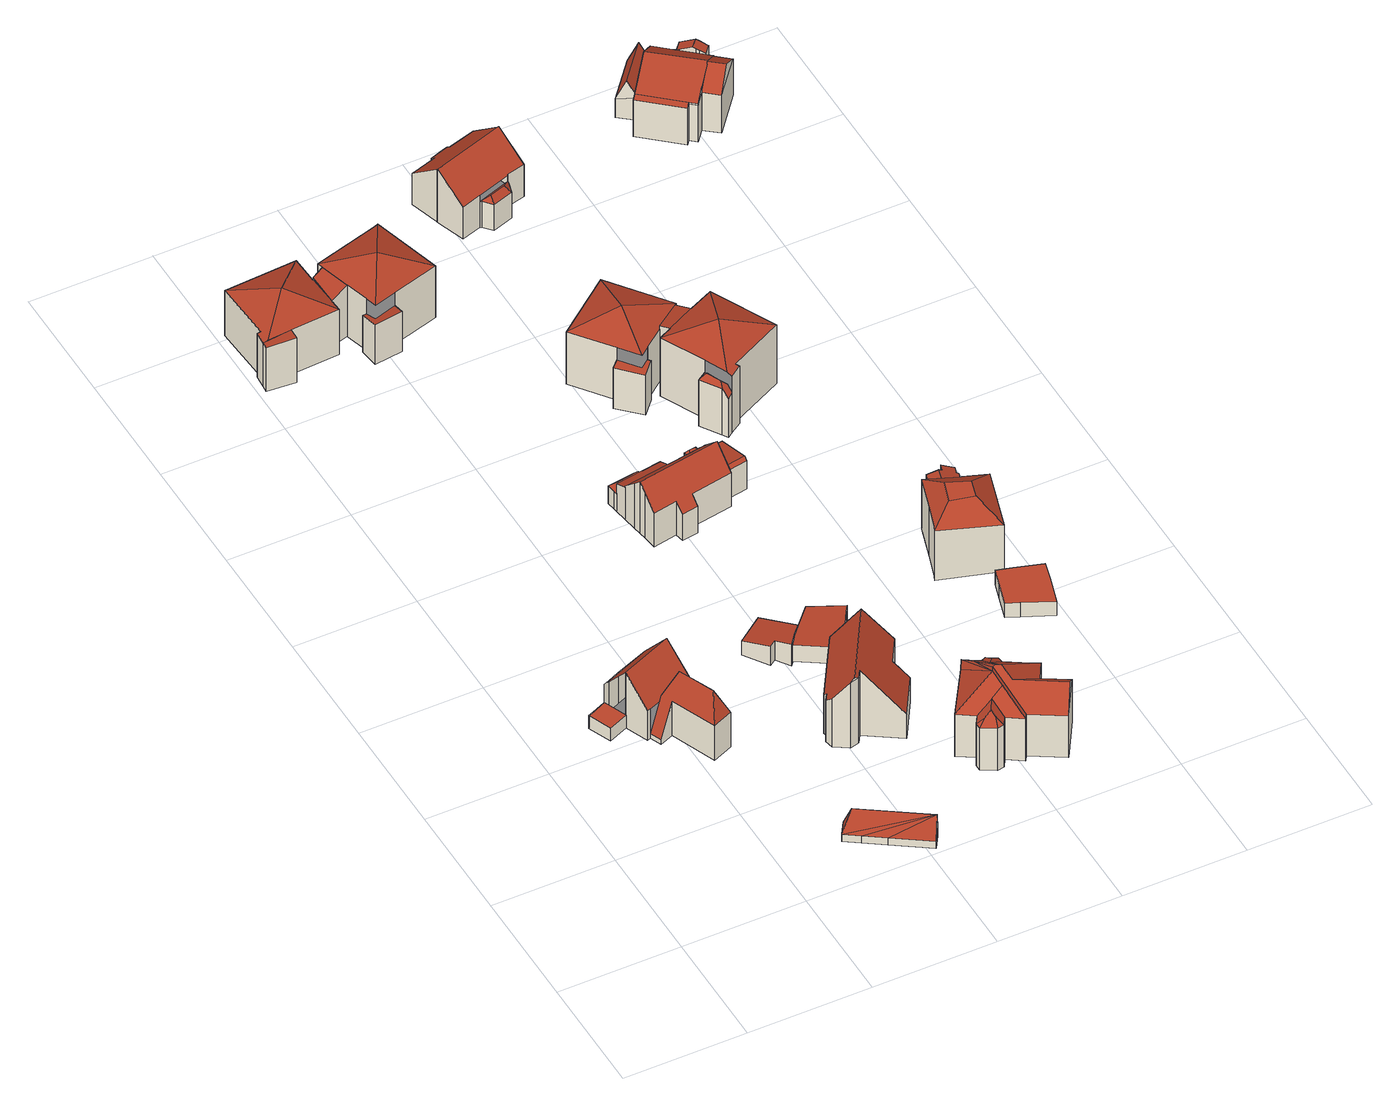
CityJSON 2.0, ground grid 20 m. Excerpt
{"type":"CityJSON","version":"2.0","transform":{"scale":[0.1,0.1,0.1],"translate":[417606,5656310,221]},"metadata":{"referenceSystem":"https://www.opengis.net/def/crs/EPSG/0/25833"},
"CityObjects":{
"building1":{"type":"Building","attributes":{"Gemeindeschluessel":14612000,"Geometrietyp2DReferenz":"3000","function":"31001_9998","roofType":"9999"},"children":["building1-1","building1-2","building1-3"]},
"building1-1":{"type":"BuildingPart","attributes":{"Dachtyp_tdc":"tdcGableRoof","Dachneigung":50.75,"QualitaetDacherkennung":68,"Geometrietyp2DReferenz":"3000","measuredHeight":10.83,"roofType":"3100"},"parents":["building1"],"geometry":[{"type":"MultiSurface","lod":"2","boundaries":[[[0,1,2]],[[3,4,5,6,7]],[[4,8,9,5]],[[10,11,12,13,14]],[[11,15,16,12]],[[15,17,18,16]],[[17,19,20,18]],[[19,21,22,20]],[[21,23,24,22]],[[23,0,2,24]],[[19,17,15,11,10,25]],[[25,8,4,3,26,27,1,0,23,21,19]],[[2,28,6,5,9,29,13,12,16,18,20,22,24]],[[8,25,30,29,9]]],"semantics":{"surfaces":[{"type":"WallSurface"},{"type":"RoofSurface"},{"type":"GroundSurface"}],"values":[0,0,0,0,0,0,0,0,0,0,1,1,2,0]}}]},
"building1-2":{"type":"BuildingPart","attributes":{"Dachtyp_tdc":"tdcFreeFormRoof","Dachneigung":67.71,"QualitaetDacherkennung":4,"Geometrietyp2DReferenz":"3000","measuredHeight":11.17,"roofType":"5000"},"parents":["building1"],"geometry":[{"type":"MultiSurface","lod":"2","boundaries":[[[31,32,33,34]],[[32,35,36,33]],[[35,37,38,36]],[[37,39,40,38]],[[39,41,42,40]],[[43,2,1]],[[43,31,34,2]],[[44,26,41,39,37,35,45,46]],[[35,32,45]],[[32,31,43,46,45]],[[43,44,46]],[[34,33,36,38,40,42,28,2]]],"semantics":{"surfaces":[{"type":"WallSurface"},{"type":"RoofSurface"},{"type":"GroundSurface"}],"values":[0,0,0,0,0,0,0,1,1,1,1,2]}}]},
"building1-3":{"type":"BuildingPart","attributes":{"Dachtyp_tdc":"tdcPolyFlatRoof","Dachneigung":0,"QualitaetDacherkennung":60,"Geometrietyp2DReferenz":"3000","measuredHeight":2.45,"roofType":"1000"},"parents":["building1"],"geometry":[{"type":"MultiSurface","lod":"2","boundaries":[[[47,48,49,50]],[[48,14,13,49]],[[51,52,53,9]],[[52,47,50,53]],[[52,51,30,14,48,47]],[[50,49,13,29,9,53]]],"semantics":{"surfaces":[{"type":"WallSurface"},{"type":"RoofSurface"},{"type":"GroundSurface"}],"values":[0,0,0,0,1,2]}}]},
"building2":{"type":"Building","attributes":{"Dachtyp_tdc":"tdcFreeFormRoof","Gemeindeschluessel":14612000,"Dachneigung":71.94,"QualitaetDacherkennung":18,"Geometrietyp2DReferenz":"3000","measuredHeight":5.4,"function":"31001_9998","roofType":"5000"},"geometry":[{"type":"Solid","lod":"2","boundaries":[[[[54,55,56,57]],[[55,58,59,56]],[[58,60,61,59]],[[60,62,63,61]],[[62,64,65,63]],[[64,66,67,65]],[[66,68,69,67]],[[68,54,57,69]],[[54,70,71]],[[68,70,54]],[[66,70,68]],[[70,66,64]],[[70,64,62]],[[62,71,70]],[[60,71,62]],[[58,71,60]],[[71,58,55]],[[71,55,54]],[[57,56,59,61,63,65,67,69]]]],"semantics":{"surfaces":[{"type":"WallSurface"},{"type":"RoofSurface"},{"type":"GroundSurface"}],"values":[[0,0,0,0,0,0,0,0,1,1,1,1,1,1,1,1,1,0,2]]}}]},
"building3":{"type":"Building","attributes":{"Dachtyp_tdc":"tdcPolyFlatRoof","Gemeindeschluessel":14612000,"Dachneigung":11.12,"QualitaetDacherkennung":51,"Geometrietyp2DReferenz":"3000","measuredHeight":4.18,"function":"31001_9998","roofType":"2100"},"geometry":[{"type":"Solid","lod":"2","boundaries":[[[[72,73,74,75]],[[73,76,77,74]],[[76,78,79,77]],[[78,80,81,79]],[[80,82,83,81]],[[82,84,85,83]],[[84,86,87,85]],[[86,72,75,87]],[[86,84,82,80,78,76,73,72]],[[75,74,77,79,81,83,85,87]]]],"semantics":{"surfaces":[{"type":"WallSurface"},{"type":"RoofSurface"},{"type":"GroundSurface"}],"values":[[0,0,0,0,0,0,0,0,1,2]]}}]},
"building4":{"type":"Building","attributes":{"Dachtyp_tdc":"tdcFreeFormRoof","Gemeindeschluessel":14612000,"Dachneigung":49.88,"QualitaetDacherkennung":55,"Geometrietyp2DReferenz":"3000","measuredHeight":13.32,"function":"31001_9998","roofType":"5000"},"geometry":[{"type":"Solid","lod":"2","boundaries":[[[[88,89,90,91]],[[89,92,93,90]],[[92,94,95,93]],[[94,96,97,95]],[[96,98,99,97]],[[98,100,101,99]],[[100,102,103,101]],[[102,104,105,103]],[[104,106,107,105]],[[106,108,109,107]],[[108,110,111,109]],[[110,112,113,111]],[[112,88,91,113]],[[114,115,108,106,104,102,100,98,96]],[[89,88,112,110,115,114,94,92]],[[96,94,114]],[[110,108,115]],[[91,90,93,95,97,99,101,103,105,107,109,111,113]]]],"semantics":{"surfaces":[{"type":"WallSurface"},{"type":"RoofSurface"},{"type":"GroundSurface"}],"values":[[0,0,0,0,0,0,0,0,0,0,0,0,0,1,1,0,0,2]]}}]},
"building5":{"type":"Building","attributes":{"Gemeindeschluessel":14612000,"Geometrietyp2DReferenz":"3000","function":"31001_9998","roofType":"9999"},"children":["building5-1","building5-2","building5-3","building5-4","building5-5"]},
"building5-1":{"type":"BuildingPart","attributes":{"Dachtyp_tdc":"tdcPolyFlatRoof","Dachneigung":20.02,"QualitaetDacherkennung":67,"Geometrietyp2DReferenz":"3000","measuredHeight":9.97,"roofType":"2100"},"parents":["building5"],"geometry":[{"type":"MultiSurface","lod":"2","boundaries":[[[116,117,118,119,120]],[[121,122,123,124,125]],[[122,121,117,116]],[[120,119,124,123]]],"semantics":{"surfaces":[{"type":"WallSurface"},{"type":"RoofSurface"},{"type":"GroundSurface"}],"values":[0,0,1,2]}}]},
"building5-2":{"type":"BuildingPart","attributes":{"Dachtyp_tdc":"tdcPolyFlatRoof","Dachneigung":2.79,"QualitaetDacherkennung":25,"Geometrietyp2DReferenz":"3000","measuredHeight":8.76,"roofType":"2100"},"parents":["building5"],"geometry":[{"type":"MultiSurface","lod":"2","boundaries":[[[126,127,128,129]],[[127,130,131,128]],[[130,132,133,134,131]],[[132,130,127,126,135,136]],[[129,128,131,134,137]]],"semantics":{"surfaces":[{"type":"WallSurface"},{"type":"RoofSurface"},{"type":"GroundSurface"}],"values":[0,0,0,1,2]}}]},
"building5-3":{"type":"BuildingPart","attributes":{"Dachtyp_tdc":"tdcPolyFlatRoof","Dachneigung":9.47,"QualitaetDacherkennung":40,"Geometrietyp2DReferenz":"3000","measuredHeight":7.74,"roofType":"2100"},"parents":["building5"],"geometry":[{"type":"MultiSurface","lod":"2","boundaries":[[[138,139,140,141]],[[139,142,143,140]],[[139,138,144,145,146,142]],[[143,147,148,149,141,140]],[[142,146,147,143]],[[146,145,148,147]]],"semantics":{"surfaces":[{"type":"WallSurface"},{"type":"RoofSurface"},{"type":"GroundSurface"}],"values":[0,0,1,2,0,0]}}]},
"building5-4":{"type":"BuildingPart","attributes":{"Dachtyp_tdc":"tdcTentRoof","Dachneigung":21.95,"QualitaetDacherkennung":92,"Geometrietyp2DReferenz":"3000","measuredHeight":11.18,"roofType":"3500"},"parents":["building5"],"geometry":[{"type":"MultiSurface","lod":"2","boundaries":[[[118,150,151,119]],[[150,126,129,151]],[[133,152,153,134]],[[152,154,155,153]],[[154,156,157,155]],[[156,158,159,157]],[[158,160,161,159]],[[160,125,124,161]],[[162,126,150,163]],[[156,154,152,133,136,162,163]],[[158,156,163]],[[150,118,125,160,158,163]],[[119,151,129,137,134,153,155,157,159,161,124]]],"semantics":{"surfaces":[{"type":"WallSurface"},{"type":"RoofSurface"},{"type":"GroundSurface"}],"values":[0,0,0,0,0,0,0,0,1,1,1,1,2]}}]},
"building5-5":{"type":"BuildingPart","attributes":{"Dachtyp_tdc":"tdcTentRoof","Dachneigung":22.03,"QualitaetDacherkennung":88,"Geometrietyp2DReferenz":"3000","measuredHeight":12.42,"roofType":"3500"},"parents":["building5"],"geometry":[{"type":"MultiSurface","lod":"2","boundaries":[[[164,165,166,167]],[[165,168,138,141,166]],[[169,170,116,120,148,145]],[[171,123,122]],[[171,172,173,123]],[[172,174,175,173]],[[174,176,177,175]],[[176,164,167,177]],[[165,164,178]],[[179,168,165,178]],[[172,171,170,169,179,178]],[[164,176,174,172,178]],[[167,166,141,149,148,120,123,173,175,177]]],"semantics":{"surfaces":[{"type":"WallSurface"},{"type":"RoofSurface"},{"type":"GroundSurface"}],"values":[0,0,0,0,0,0,0,0,1,1,1,1,2]}}]},
"building6":{"type":"Building","attributes":{"Dachtyp_tdc":"tdcPolyFlatRoof","Gemeindeschluessel":14612000,"Dachneigung":3.05,"QualitaetDacherkennung":68,"Geometrietyp2DReferenz":"3000","measuredHeight":3.61,"function":"31001_9998","roofType":"2100"},"geometry":[{"type":"Solid","lod":"2","boundaries":[[[[180,181,182,183]],[[181,184,185,182]],[[184,186,187,185]],[[186,188,189,187]],[[188,190,191,189]],[[190,192,193,191]],[[192,194,195,193]],[[194,180,183,195]],[[194,192,190,188,186,184,181,180]],[[183,182,185,187,189,191,193,195]]]],"semantics":{"surfaces":[{"type":"WallSurface"},{"type":"RoofSurface"},{"type":"GroundSurface"}],"values":[[0,0,0,0,0,0,0,0,1,2]]}}]},
"building7":{"type":"Building","attributes":{"Gemeindeschluessel":14612000,"Geometrietyp2DReferenz":"3000","function":"31001_9998","roofType":"9999"},"children":["building7-1","building7-2","building7-3"]},
"building7-1":{"type":"BuildingPart","attributes":{"Dachtyp_tdc":"tdcFreeFormRoof","Dachneigung":47.19,"QualitaetDacherkennung":21,"Geometrietyp2DReferenz":"3000","measuredHeight":4.55,"roofType":"5000"},"parents":["building7"],"geometry":[{"type":"MultiSurface","lod":"2","boundaries":[[[196,197,198,199]],[[197,200,201,198]],[[200,202,203,201]],[[202,204,205,203]],[[204,206,207,205]],[[206,208,209,207]],[[204,202,200,210]],[[200,197,196,210]],[[196,208,206,204,210]],[[199,198,201,203,205,207,209]]],"semantics":{"surfaces":[{"type":"WallSurface"},{"type":"RoofSurface"},{"type":"GroundSurface"}],"values":[0,0,0,0,0,0,1,1,1,2]}}]},
"building7-2":{"type":"BuildingPart","attributes":{"Dachtyp_tdc":"tdcPolyFlatRoof","Dachneigung":24.94,"QualitaetDacherkennung":54,"Geometrietyp2DReferenz":"3000","measuredHeight":6.39,"roofType":"2100"},"parents":["building7"],"geometry":[{"type":"MultiSurface","lod":"2","boundaries":[[[211,212,199,213]],[[214,215,216,209,208]],[[215,217,218,216]],[[215,214,212,211,217]],[[218,213,199,209,216]]],"semantics":{"surfaces":[{"type":"WallSurface"},{"type":"RoofSurface"},{"type":"GroundSurface"}],"values":[0,0,0,1,2]}}]},
"building7-3":{"type":"BuildingPart","attributes":{"Dachtyp_tdc":"tdcGableRoof","Dachneigung":46.07,"QualitaetDacherkennung":81,"Geometrietyp2DReferenz":"3000","measuredHeight":10.18,"roofType":"3100"},"parents":["building7"],"geometry":[{"type":"MultiSurface","lod":"2","boundaries":[[[219,220,221,218,217]],[[220,222,223,221]],[[222,224,225,223]],[[224,226,227,225]],[[226,228,229,227]],[[228,230,231,229]],[[230,232,233,231]],[[232,234,235,233]],[[234,236,237,235]],[[236,238,239,237]],[[238,240,241,239]],[[240,242,243,241]],[[242,244,245,243]],[[244,246,247,245]],[[246,248,249,247]],[[248,250,213,249]],[[250,211,213]],[[246,244,242,240,238,236,234,232,230,228]],[[228,226,224,222,220,219,250,248,246]],[[218,221,223,225,227,229,231,233,235,237,239,241,243,245,247,249,213]]],"semantics":{"surfaces":[{"type":"WallSurface"},{"type":"RoofSurface"},{"type":"GroundSurface"}],"values":[0,0,0,0,0,0,0,0,0,0,0,0,0,0,0,0,0,1,1,2]}}]},
"building8":{"type":"Building","attributes":{"Dachtyp_tdc":"tdcFreeFormRoof","Gemeindeschluessel":14612000,"Dachneigung":40.4,"QualitaetDacherkennung":33,"Geometrietyp2DReferenz":"3000","measuredHeight":12.61,"function":"31001_9998","roofType":"5000"},"geometry":[{"type":"Solid","lod":"2","boundaries":[[[[251,252,253,254]],[[252,255,256,253]],[[255,257,258,256]],[[257,259,260,258]],[[259,261,262,260]],[[261,263,264,262]],[[263,265,266,264]],[[265,267,268,266]],[[267,269,270,268]],[[269,271,272,270]],[[271,273,274,272]],[[273,275,276,274]],[[275,277,278,276]],[[277,279,280,278]],[[279,281,282,280]],[[281,283,284,282]],[[283,285,286,284]],[[287,288,289,290,285]],[[291,287,285,283]],[[292,293,291,283,281]],[[294,295,296,297,298,299,292,281,279]],[[294,279,277]],[[295,294,277,275]],[[300,296,295,275,273]],[[300,273,271]],[[301,297,296,300,271,269]],[[302,301,269,267]],[[302,267,265]],[[298,297,301,302,265,263]],[[303,299,298,263,261]],[[303,261,259]],[[303,292,299]],[[303,293,292]],[[259,293,303]],[[257,293,259]],[[293,257,255]],[[291,293,255,252]],[[304,288,287,291,252,251]],[[304,251,305]],[[254,253,256,258,260,262,264,266,268,270,272,274,276,278,280,282,284,286,306,307,308]],[[285,290,306,286]],[[290,309,307,306]],[[309,305,308,307]],[[305,251,254,308]],[[289,288,304,305,309]],[[289,309,290]]]],"semantics":{"surfaces":[{"type":"WallSurface"},{"type":"RoofSurface"},{"type":"GroundSurface"}],"values":[[0,0,0,0,0,0,0,0,0,0,0,0,0,0,0,0,0,1,1,1,1,0,1,1,1,1,1,1,1,1,1,1,1,1,1,1,1,1,1,2,0,0,0,0,1,1]]}}]},
"building9":{"type":"Building","attributes":{"Dachtyp_tdc":"tdcFreeFormRoof","Gemeindeschluessel":14612000,"Dachneigung":50.6,"QualitaetDacherkennung":23,"Geometrietyp2DReferenz":"3000","measuredHeight":5.36,"function":"31001_9998","roofType":"5000"},"geometry":[{"type":"Solid","lod":"2","boundaries":[[[[310,311,312,313]],[[311,314,315,312]],[[314,316,317,315]],[[316,310,313,317]],[[318,316,314]],[[319,318,314,311]],[[319,311,310]],[[318,319,310,316]],[[313,312,315,317]]]],"semantics":{"surfaces":[{"type":"WallSurface"},{"type":"RoofSurface"},{"type":"GroundSurface"}],"values":[[0,0,0,0,1,1,1,1,2]]}}]},
"building10":{"type":"Building","attributes":{"Dachtyp_tdc":"tdcGableRoof","Gemeindeschluessel":14612000,"Dachneigung":10.25,"QualitaetDacherkennung":20,"Geometrietyp2DReferenz":"3000","measuredHeight":6.04,"function":"31001_9998","roofType":"3100"},"geometry":[{"type":"Solid","lod":"2","boundaries":[[[[320,321,322,323]],[[321,324,325,322]],[[324,326,327,325]],[[326,320,323,327]],[[324,321,328]],[[320,326,329]],[[321,320,329,328]],[[326,324,328,329]],[[323,322,325,327]]]],"semantics":{"surfaces":[{"type":"WallSurface"},{"type":"RoofSurface"},{"type":"GroundSurface"}],"values":[[0,0,0,0,0,0,1,1,2]]}}]},
"building11":{"type":"Building","attributes":{"Gemeindeschluessel":14612000,"Geometrietyp2DReferenz":"3000","function":"31001_9998","roofType":"9999"},"children":["building11-1","building11-2","building11-3","building11-4","building11-5"]},
"building11-1":{"type":"BuildingPart","attributes":{"Dachtyp_tdc":"tdcPolyFlatRoof","Dachneigung":2.69,"QualitaetDacherkennung":23,"Geometrietyp2DReferenz":"3000","measuredHeight":7.89,"roofType":"2100"},"parents":["building11"],"geometry":[{"type":"MultiSurface","lod":"2","boundaries":[[[330,331,332,333]],[[334,335,336,337]],[[335,338,339,336]],[[338,330,333,339]],[[338,335,334,340,331,330]],[[333,332,341,337,336,339]]],"semantics":{"surfaces":[{"type":"WallSurface"},{"type":"RoofSurface"},{"type":"GroundSurface"}],"values":[0,0,0,0,1,2]}}]},
"building11-2":{"type":"BuildingPart","attributes":{"Dachtyp_tdc":"tdcTentRoof","Dachneigung":22.1,"QualitaetDacherkennung":82,"Geometrietyp2DReferenz":"3000","measuredHeight":12.62,"roofType":"3500"},"parents":["building11"],"geometry":[{"type":"MultiSurface","lod":"2","boundaries":[[[342,343,344,345]],[[346,347,348,349]],[[347,350,334,337,348]],[[351,352,353,332,331]],[[352,354,355,353]],[[354,342,345,355]],[[342,354,356]],[[357,350,347,346,343,342,356]],[[352,351,357,356]],[[354,352,356]],[[345,344,349,348,337,341,332,353,355]]],"semantics":{"surfaces":[{"type":"WallSurface"},{"type":"RoofSurface"},{"type":"GroundSurface"}],"values":[0,0,0,0,0,0,1,1,1,1,2]}}]},
"building11-3":{"type":"BuildingPart","attributes":{"Dachtyp_tdc":"tdcTentRoof","Dachneigung":22.14,"QualitaetDacherkennung":78,"Geometrietyp2DReferenz":"3000","measuredHeight":13.84,"roofType":"3500"},"parents":["building11"],"geometry":[{"type":"MultiSurface","lod":"2","boundaries":[[[358,359,360,361]],[[359,362,363,360]],[[362,364,365,363]],[[364,366,367,365]],[[366,368,369,370,367]],[[371,372,373,374,375]],[[372,376,377,373]],[[362,359,378]],[[379,368,366,364,362,378]],[[372,371,379,378]],[[359,358,376,372,378]],[[361,360,363,365,367,370,380,374,373,377]]],"semantics":{"surfaces":[{"type":"WallSurface"},{"type":"RoofSurface"},{"type":"GroundSurface"}],"values":[0,0,0,0,0,0,0,1,1,1,1,2]}}]},
"building11-4":{"type":"BuildingPart","attributes":{"Dachtyp_tdc":"tdcFreeFormRoof","Dachneigung":53.24,"QualitaetDacherkennung":20,"Geometrietyp2DReferenz":"3000","measuredHeight":10.09,"roofType":"5000"},"parents":["building11"],"geometry":[{"type":"MultiSurface","lod":"2","boundaries":[[[381,382,383,384]],[[382,385,386,383]],[[385,375,374,386]],[[369,381,384,370]],[[375,385,387]],[[385,382,388,387]],[[382,381,369,389,388]],[[389,375,387,388]],[[384,383,386,374,380,370]]],"semantics":{"surfaces":[{"type":"WallSurface"},{"type":"RoofSurface"},{"type":"GroundSurface"}],"values":[0,0,0,0,1,1,1,1,2]}}]},
"building11-5":{"type":"BuildingPart","attributes":{"Dachtyp_tdc":"tdcPolyFlatRoof","Dachneigung":17.68,"QualitaetDacherkennung":60,"Geometrietyp2DReferenz":"3000","measuredHeight":11.39,"roofType":"2100"},"parents":["building11"],"geometry":[{"type":"MultiSurface","lod":"2","boundaries":[[[376,390,349,377]],[[390,346,349]],[[391,358,361,344,343]],[[358,391,390,376]],[[377,349,344,361]]],"semantics":{"surfaces":[{"type":"WallSurface"},{"type":"RoofSurface"},{"type":"GroundSurface"}],"values":[0,0,0,1,2]}}]},
"building12":{"type":"Building","attributes":{"Dachtyp_tdc":"tdcPolyFlatRoof","Gemeindeschluessel":14612000,"Dachneigung":0,"QualitaetDacherkennung":77,"Geometrietyp2DReferenz":"3000","measuredHeight":2.89,"function":"31001_9998","roofType":"1000"},"geometry":[{"type":"Solid","lod":"2","boundaries":[[[[392,393,394,395]],[[393,396,397,394]],[[396,398,399,397]],[[398,400,401,399]],[[400,402,403,401]],[[402,404,405,403]],[[404,406,407,405]],[[406,392,395,407]],[[406,404,402,400,398,396,393,392]],[[395,394,397,399,401,403,405,407]]]],"semantics":{"surfaces":[{"type":"WallSurface"},{"type":"RoofSurface"},{"type":"GroundSurface"}],"values":[[0,0,0,0,0,0,0,0,1,2]]}}]},
"building13":{"type":"Building","attributes":{"Gemeindeschluessel":14612000,"Geometrietyp2DReferenz":"3000","function":"31001_9998","roofType":"9999"},"children":["building13-1","building13-2"]},
"building13-1":{"type":"BuildingPart","attributes":{"Dachtyp_tdc":"tdcCutTentRoof","Dachneigung":34.73,"QualitaetDacherkennung":43,"Geometrietyp2DReferenz":"3000","measuredHeight":11.88,"roofType":"9999"},"parents":["building13"],"geometry":[{"type":"MultiSurface","lod":"2","boundaries":[[[408,409,410,411]],[[409,412,413,410]],[[412,414,415,413]],[[414,416,417,415]],[[416,418,419,417]],[[418,420,421,419]],[[420,422,423,421]],[[422,424,425,423]],[[424,426,425]],[[414,412,427,428]],[[416,414,428,429]],[[422,420,418,416,429,430]],[[412,409,408,424,422,430,427]],[[430,429,428,427]],[[410,413,415,417,419,421,423,425,431]]],"semantics":{"surfaces":[{"type":"WallSurface"},{"type":"RoofSurface"},{"type":"GroundSurface"}],"values":[0,0,0,0,0,0,0,0,0,1,1,1,1,1,2]}}]},
"building13-2":{"type":"BuildingPart","attributes":{"Dachtyp_tdc":"tdcGableRoof","Dachneigung":23.05,"QualitaetDacherkennung":43,"Geometrietyp2DReferenz":"3000","measuredHeight":9.37,"roofType":"3100"},"parents":["building13"],"geometry":[{"type":"MultiSurface","lod":"2","boundaries":[[[432,433,434,435]],[[433,436,437,434]],[[436,438,439,437]],[[438,440,441,439]],[[440,442,443,441]],[[442,444,445,443]],[[444,411,410,445]],[[426,432,435,425]],[[446,411,444,442,440,438,436,433]],[[433,432,426,446]],[[435,434,437,439,441,443,445,410,431,425]]],"semantics":{"surfaces":[{"type":"WallSurface"},{"type":"RoofSurface"},{"type":"GroundSurface"}],"values":[0,0,0,0,0,0,0,0,1,1,2]}}]},
"building14":{"type":"Building","attributes":{"Gemeindeschluessel":14612000,"Geometrietyp2DReferenz":"3000","function":"31001_9998","roofType":"9999"},"children":["building14-1","building14-2"]},
"building14-1":{"type":"BuildingPart","attributes":{"Dachtyp_tdc":"tdcGableRoof","Dachneigung":39.69,"QualitaetDacherkennung":66,"Geometrietyp2DReferenz":"3000","measuredHeight":10.34,"roofType":"3100"},"parents":["building14"],"geometry":[{"type":"MultiSurface","lod":"2","boundaries":[[[447,448,449]],[[447,450,451,448]],[[450,452,453,451]],[[452,454,455,453]],[[454,456,457,455]],[[456,458,459,457]],[[458,460,461,459]],[[460,462,463,461]],[[462,464,465,463]],[[464,466,467,465]],[[466,468,469,467]],[[468,470,471,469]],[[470,472,473,471]],[[472,474,475,473]],[[474,476,477,475]],[[476,478,479,477]],[[478,480,481,479]],[[474,472,470,468,466,464,462,460,458,456,454,452]],[[452,450,447,480,478,476,474]],[[481,448,451,453,455,457,459,461,463,465,467,469,471,473,475,477,479]]],"semantics":{"surfaces":[{"type":"WallSurface"},{"type":"RoofSurface"},{"type":"GroundSurface"}],"values":[0,0,0,0,0,0,0,0,0,0,0,0,0,0,0,0,0,1,1,2]}}]},
"building14-2":{"type":"BuildingPart","attributes":{"Dachtyp_tdc":"tdcFreeFormRoof","Dachneigung":46.11,"QualitaetDacherkennung":15,"Geometrietyp2DReferenz":"3000","measuredHeight":6.04,"roofType":"5000"},"parents":["building14"],"geometry":[{"type":"MultiSurface","lod":"2","boundaries":[[[482,483,484,485]],[[483,486,487,484]],[[486,488,489,487]],[[488,449,448,489]],[[490,482,485,481]],[[449,488,486,491]],[[486,483,492,491]],[[483,482,490,492]],[[490,449,491,492]],[[485,484,487,489,448,481]]],"semantics":{"surfaces":[{"type":"WallSurface"},{"type":"RoofSurface"},{"type":"GroundSurface"}],"values":[0,0,0,0,0,1,1,1,1,2]}}]},
"building15":{"type":"Building","attributes":{"Gemeindeschluessel":14612000,"Geometrietyp2DReferenz":"3000","function":"31001_9998","roofType":"9999"},"children":["building15-1","building15-2","building15-3","building15-4","building15-5"]},
"building15-1":{"type":"BuildingPart","attributes":{"Dachtyp_tdc":"tdcGableRoof","Dachneigung":66.86,"QualitaetDacherkennung":17,"Geometrietyp2DReferenz":"3000","measuredHeight":7.39,"roofType":"3100"},"parents":["building15"],"geometry":[{"type":"MultiSurface","lod":"2","boundaries":[[[493,494,495,496]],[[494,497,498,495]],[[499,493,496,500]],[[497,494,501]],[[493,499,502]],[[494,493,502,501]],[[499,503,497,501,502]],[[496,495,498,504,500]]],"semantics":{"surfaces":[{"type":"WallSurface"},{"type":"RoofSurface"},{"type":"GroundSurface"}],"values":[0,0,0,0,0,1,1,2]}}]},
"building15-2":{"type":"BuildingPart","attributes":{"Dachtyp_tdc":"tdcGableRoof","Dachneigung":23.94,"QualitaetDacherkennung":48,"Geometrietyp2DReferenz":"3000","measuredHeight":8.27,"roofType":"3100"},"parents":["building15"],"geometry":[{"type":"MultiSurface","lod":"2","boundaries":[[[505,506,507,508,509]],[[510,511,498,504]],[[511,512,513,498]],[[512,514,515,513]],[[514,516,517,515]],[[516,518,519,517]],[[518,520,521,519]],[[520,505,509,521]],[[516,514,512,511,510,522,523]],[[523,506,505,520,518,516]],[[509,508,524,504,498,513,515,517,519,521]]],"semantics":{"surfaces":[{"type":"WallSurface"},{"type":"RoofSurface"},{"type":"GroundSurface"}],"values":[0,0,0,0,0,0,0,0,1,1,2]}}]},
"building15-3":{"type":"BuildingPart","attributes":{"Dachtyp_tdc":"tdcPolyFlatRoof","Dachneigung":17.35,"QualitaetDacherkennung":53,"Geometrietyp2DReferenz":"3000","measuredHeight":7.44,"roofType":"2100"},"parents":["building15"],"geometry":[{"type":"MultiSurface","lod":"2","boundaries":[[[525,526,527,528,529]],[[526,530,531,527]],[[530,532,533,534,531]],[[532,530,526,525]],[[528,527,531,534]]],"semantics":{"surfaces":[{"type":"WallSurface"},{"type":"RoofSurface"},{"type":"GroundSurface"}],"values":[0,0,0,1,2]}}]},
"building15-4":{"type":"BuildingPart","attributes":{"Dachtyp_tdc":"tdcGableRoof","Dachneigung":35.33,"QualitaetDacherkennung":70,"Geometrietyp2DReferenz":"3000","measuredHeight":9.98,"roofType":"3100"},"parents":["building15"],"geometry":[{"type":"MultiSurface","lod":"2","boundaries":[[[535,536,537,538]],[[536,539,540,537]],[[539,541,542,543,540]],[[539,536,544]],[[536,535,545,546,547,544]],[[541,539,544,547,548]],[[538,537,540,543]]],"semantics":{"surfaces":[{"type":"WallSurface"},{"type":"RoofSurface"},{"type":"GroundSurface"}],"values":[0,0,0,0,1,1,2]}}]},
"building15-5":{"type":"BuildingPart","attributes":{"Dachtyp_tdc":"tdcGableRoof","Dachneigung":21.09,"QualitaetDacherkennung":76,"Geometrietyp2DReferenz":"3000","measuredHeight":9.91,"roofType":"3100"},"parents":["building15"],"geometry":[{"type":"MultiSurface","lod":"2","boundaries":[[[533,549,499,500,534]],[[507,550,535,538,508]],[[542,551,552,543]],[[551,529,528,552]],[[525,553,554,548,546,555,556,557,532]],[[507,558,522,559,556,555,550]],[[533,532,557,549]],[[549,557,556,559]],[[542,541,554,553,551]],[[551,553,525,529]],[[528,534,500,504,524,508,538,543,552]]],"semantics":{"surfaces":[{"type":"WallSurface"},{"type":"RoofSurface"},{"type":"GroundSurface"}],"values":[0,0,0,0,1,1,0,0,0,0,2]}}]}
},
"vertices":[
[204,397,84],[204,397,85],[204,397,27],[148,374,85],[143,372,85],[143,372,27],[148,374,27],[148,374,36],[128,409,134],[128,409,27],[113,447,87],[122,450,87],[122,450,27],[113,447,27],[113,447,52],[142,459,87],[142,459,27],[197,482,86],[197,482,27],[212,445,135],[212,445,27],[228,406,84],[228,406,27],[209,399,84],[209,399,27],[128,410,135],[167,382,85],[170,383,85],[170,383,27],[128,410,27],[128,410,52],
[219,361,94],[241,306,94],[241,306,27],[219,361,27],[208,292,94],[208,292,27],[178,365,94],[178,365,27],[156,356,36],[156,356,27],[149,374,36],[149,374,27],[204,397,94],[170,383,94],[218,316,139],[194,373,139],
[81,433,52],[91,437,52],[91,437,27],[81,433,27],[128,409,52],[96,396,52],[96,396,27],
[427,31,16],[413,9,16],[413,9,2],[427,31,2],[356,47,16],[356,47,2],[325,68,16],[325,68,2],[301,84,16],[301,84,2],[315,106,16],[315,106,2],[340,90,16],[340,90,2],[372,68,16],[372,68,2],[319,88,56],[420,20,56],
[366,409,91],[356,402,91],[356,402,54],[366,409,54],[329,440,82],[329,440,54],[372,471,82],[372,471,54],[409,420,94],[409,420,54],[396,406,95],[396,406,54],[384,390,96],[384,390,54],[381,387,96],[381,387,54],
[505,262,81],[465,197,82],[465,197,35],[505,262,35],[409,234,162],[409,234,35],[401,221,162],[401,221,35],[386,217,162],[386,217,35],[364,231,129],[364,231,35],[361,245,116],[361,245,35],[368,256,116],[368,256,35],[366,261,111],[366,261,35],[429,362,111],[429,362,35],[445,352,135],[445,352,35],[508,314,112],[508,314,35],[484,275,112],[484,275,35],[393,219,168],[467,339,168],
[157,1309,120],[129,1301,109],[129,1301,108],[129,1301,20],[157,1309,20],[126,1353,113],[143,1358,120],[143,1358,20],[126,1353,20],[126,1353,108],
[51,1277,108],[50,1259,108],[50,1259,20],[51,1277,20],[3,1263,106],[3,1263,20],[4,1274,106],[4,1274,105],[4,1274,20],[12,1274,106],[6,1274,106],[12,1274,20],
[210,1264,95],[212,1246,98],[212,1246,20],[210,1264,20],[166,1240,97],[166,1240,20],[173,1253,95],[168,1272,91],[162,1271,91],[162,1271,20],[168,1272,20],[173,1253,20],
[130,1282,108],[130,1282,20],[6,1295,106],[6,1295,20],[11,1294,108],[11,1294,20],[5,1392,108],[5,1392,20],[123,1399,108],[123,1399,20],[125,1353,108],[125,1353,20],[12,1274,108],[67,1337,132],
[254,1399,121],[286,1285,121],[286,1285,20],[254,1399,20],[210,1264,121],[168,1272,121],[157,1309,121],[143,1358,121],[141,1367,121],[141,1367,20],[147,1369,121],[147,1369,20],[248,1397,121],[248,1397,20],[214,1326,145],[173,1253,121],
[482,412,95],[445,352,91],[445,352,59],[482,412,59],[429,362,91],[429,362,59],[384,390,91],[384,390,59],[396,406,92],[396,406,59],[409,420,93],[409,420,59],[436,448,95],[436,448,59],[489,422,95],[489,422,59],
[313,787,83],[312,793,83],[312,793,49],[313,787,49],[310,807,83],[310,807,49],[355,814,83],[355,814,49],[356,804,94],[356,804,49],[357,799,89],[357,799,49],[358,794,83],[358,794,49],[321,798,94],
[316,767,112],[313,787,103],[316,767,49],[358,794,103],[389,799,103],[389,799,49],[392,779,112],[392,779,49],
[392,779,114],[427,784,114],[427,784,49],[447,788,114],[447,788,49],[451,788,114],[451,788,49],[452,782,121],[452,782,49],[456,754,150],[456,754,49],[460,724,120],[460,724,49],[461,720,115],[461,720,49],[392,709,114],[392,709,49],[394,695,100],[394,695,49],[368,691,100],[368,691,49],[365,705,115],[365,705,49],[326,698,115],[326,698,49],[323,720,137],[323,720,49],[321,732,150],[321,732,49],[319,745,137],[319,745,49],[316,767,115],
[513,78,143],[522,92,143],[522,92,61],[513,78,61],[495,109,143],[495,109,61],[546,187,143],[546,187,61],[556,204,143],[556,204,61],[574,193,143],[574,193,61],[581,189,143],[581,189,61],[588,192,143],[588,192,61],[604,183,143],[604,183,61],[605,174,143],[605,174,61],[640,152,143],[640,152,61],[653,145,143],[653,145,61],[637,118,143],[637,118,61],[676,95,143],[676,95,61],[637,31,143],[637,31,61],[585,62,143],[585,62,61],[580,54,143],[580,54,61],[555,70,143],[555,70,61],[549,98,159],[537,78,159],[539,69,154],[547,57,143],[569,103,172],[568,131,185],[564,124,185],[656,63,174],[586,106,174],[580,127,188],[577,129,188],[577,129,187],[573,132,187],[632,140,156],[579,158,166],[587,172,158],[563,176,160],[525,75,152],[514,68,143],[547,57,61],[536,55,61],[514,68,61],[536,55,143],
[427,784,107],[425,795,107],[425,795,60],[427,784,60],[445,798,107],[445,798,60],[447,788,107],[447,788,60],[441,792,113],[432,791,113],
[452,782,113],[481,786,113],[481,786,63],[452,782,63],[490,729,118],[490,729,63],[460,724,118],[460,724,63],[490,734,123],[460,729,123],
[410,982,122],[423,995,121],[423,995,43],[410,982,43],[462,976,120],[466,972,120],[466,972,43],[462,976,43],[444,948,121],[444,948,43],[447,964,121],[447,964,43],
[540,1036,145],[536,1032,145],[536,1032,43],[540,1036,43],[494,1000,145],[463,976,145],[463,976,43],[494,1000,43],[462,976,145],[423,995,145],[375,1057,145],[375,1057,43],[468,1129,145],[468,1129,43],[458,1046,169],[447,964,145],
[548,1006,157],[588,1024,157],[588,1024,43],[548,1006,43],[639,919,157],[639,919,43],[550,876,157],[550,876,43],[554,871,155],[554,871,43],[536,859,153],[536,859,121],[536,859,43],[515,903,157],[481,973,157],[481,973,43],[515,903,43],[515,903,133],[502,983,157],[502,983,43],[560,946,181],[532,867,157],[532,867,43],
[527,853,118],[521,862,133],[521,862,43],[527,853,43],[500,893,133],[500,893,43],[512,890,144],[523,870,141],[532,867,133],
[494,1000,151],[536,1032,147],
[700,298,111],[680,307,111],[680,307,83],[700,298,83],[691,345,111],[691,345,83],[700,373,111],[700,373,83],[725,366,111],[725,366,83],[769,352,111],[769,352,83],[761,322,111],[761,322,83],[747,276,111],[747,276,83],
[712,498,183],[712,498,184],[712,498,90],[712,498,172],[751,486,181],[751,486,90],[720,384,181],[720,384,90],[625,414,187],[625,414,90],[628,422,187],[628,422,90],[641,462,187],[641,462,90],[658,516,187],[658,516,90],[667,513,186],[667,513,90],[667,513,177],[708,460,209],[699,429,209],[660,438,209],[672,475,209],[685,507,90],
[673,531,177],[690,525,184],[690,525,90],[673,531,90],[695,524,182],[695,524,90],[698,534,182],[698,534,90],[717,528,174],[717,528,90],[714,518,174],[714,518,90],[717,516,172],[717,516,90],[685,507,184],
[423,1410,92],[423,1410,30],[423,1410,80],[391,1400,92],[391,1400,30],[375,1447,133],[375,1447,30],[375,1449,132],[375,1449,30],[360,1496,91],[360,1496,30],[403,1509,91],[403,1509,30],[401,1516,85],[401,1516,30],[409,1519,85],[409,1519,30],[425,1524,85],[425,1524,30],[432,1526,85],[432,1526,30],[434,1520,90],[434,1520,30],[477,1532,91],[477,1532,30],[492,1487,131],[492,1487,30],[493,1485,133],[493,1485,30],[508,1437,92],[508,1437,30],[478,1429,93],[478,1429,30],[477,1428,92],[477,1428,30],
[477,1425,80],[472,1406,80],[472,1406,30],[477,1425,30],[438,1395,80],[438,1395,30],[426,1408,81],[426,1408,30],[477,1428,80],[438,1405,90],[464,1413,90],
[682,1490,98],[734,1552,98],[734,1552,62],[682,1490,62],[760,1531,106],[760,1531,62],[708,1469,106],[708,1469,62],[747,1541,136],[695,1480,136],[759,1529,106],[759,1529,62],
[832,1490,136],[821,1477,136],[821,1477,134],[821,1477,62],[832,1490,62],[759,1529,117],[760,1531,117],[789,1506,134],[789,1506,62],[799,1518,134],[799,1518,62],[817,1502,145],[817,1502,62],[821,1499,143],[821,1499,62],[830,1491,137],[830,1491,62],[787,1505,134],[806,1489,145],[806,1489,62],
[752,1399,137],[746,1392,134],[746,1392,62],[752,1399,62],[752,1399,134],[686,1443,134],[686,1443,62],[692,1450,137],[692,1450,134],[692,1450,62],
[829,1470,133],[851,1452,133],[851,1452,62],[829,1470,62],[800,1391,136],[800,1391,62],[778,1409,136],[778,1409,134],[778,1409,62],[824,1420,162],[828,1469,134],[803,1439,161],[802,1438,162],[800,1435,160],
[708,1469,134],[829,1470,134],[762,1390,134],[762,1390,62],[762,1390,137],[778,1409,147],[803,1439,162],[732,1498,162],[708,1469,147],[806,1489,134],[759,1529,134]
]}
